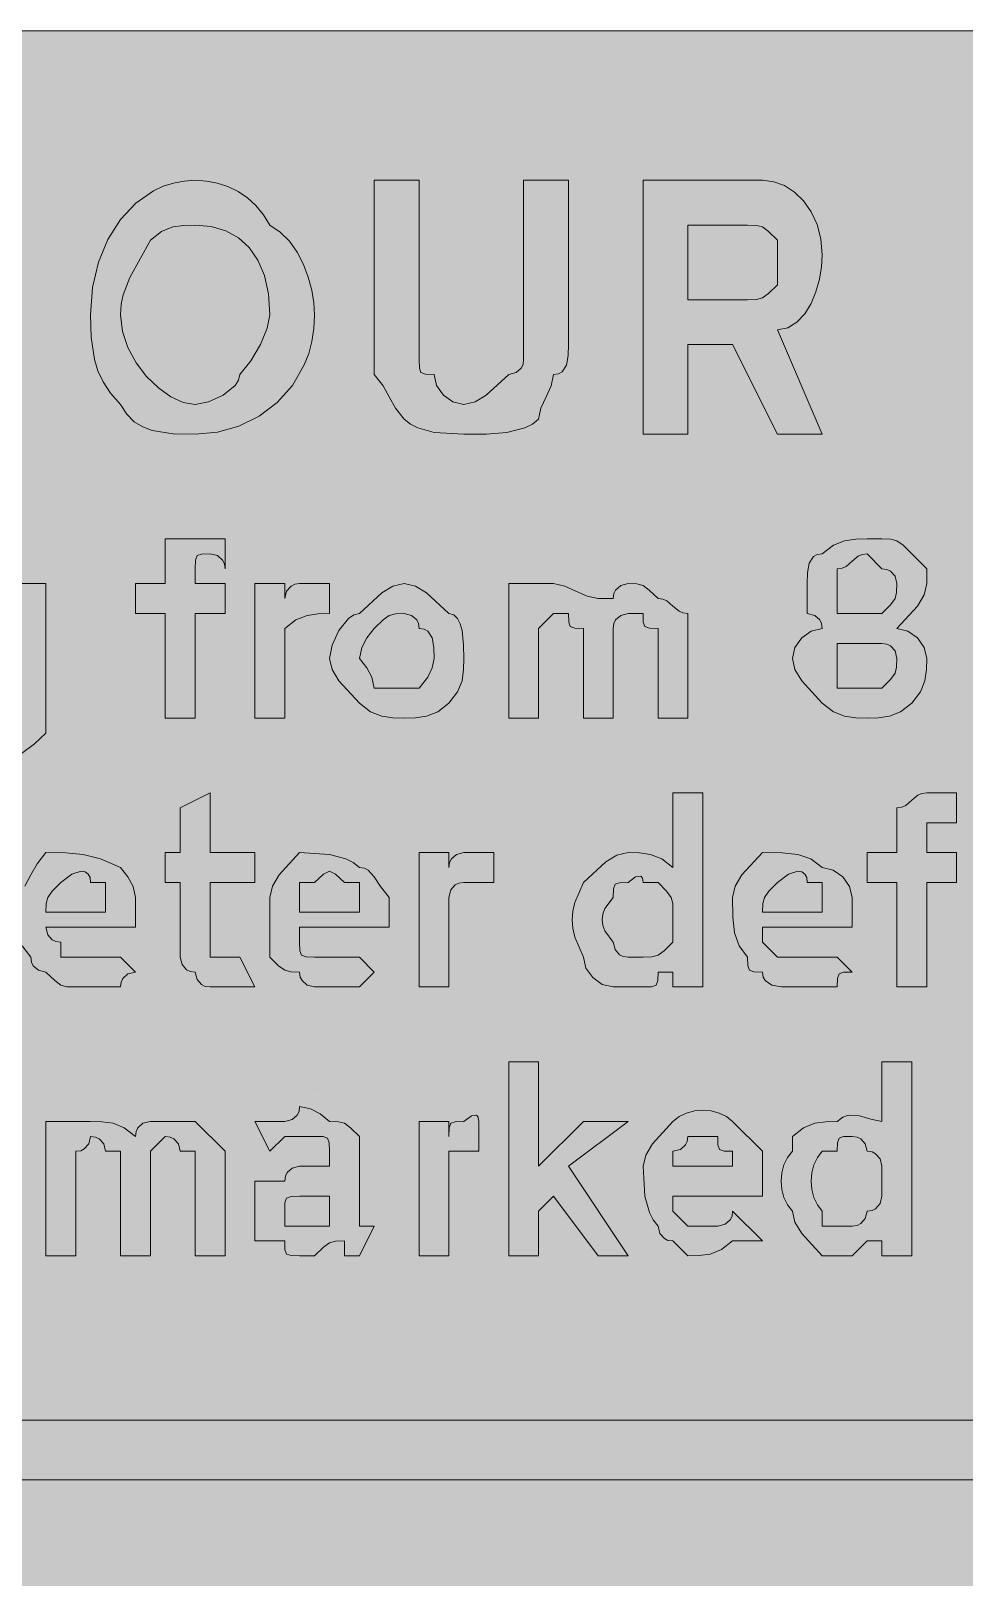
# Model space of a CAD drawing. Header units: metres. Extents: x 10 to 558, y 11 to 259.
# Drawn here: x 208.9 to 284, y 134.8 to 259 of the extents above; entities that cross this region are included whole.
import ezdxf

# ---------------------------------------------------------------- set-up
doc = ezdxf.new("R2010")
doc.units = ezdxf.units.M
for name, color, linetype, true_color in [('FILL_FIREBRICK_C36B00', 7, 'Continuous', 0xc36b00), ('FILL_WHITE_FFFFFF', 7, 'Continuous', 0xffffff), ('STROKE_WHITE_FFFFFF', 7, 'Continuous', 0xffffff)]:
    doc.layers.add(name, color=color, linetype=linetype, true_color=true_color)

msp = doc.modelspace()

# ---------------------------------------------------------------- hatches: boundary and pattern name
at = {"layer": 'FILL_FIREBRICK_C36B00', "true_color": 0xc36b00}
h = msp.add_hatch(color=7, dxfattribs=at)
h.dxf.hatch_style = 1
h.paths.add_polyline_path([(551.8, 258.91), (552.54, 258.75), (553.8, 258.21), (554.83, 257.44), (555.75, 256.56), (556.54, 256.06), (557.14, 255.47), (557.56, 254.83), (557.85, 254.16), (558.11, 252.85), (558.15, 251.76), (558.15, 17.76), (558.15, 15.36), (557.44, 14.48), (556.95, 13.71), (556.46, 13.17), (556.15, 13.01), (555.75, 12.96), (555.3, 12.17), (554.83, 11.57), (554.34, 11.15), (553.8, 10.86), (552.54, 10.6), (550.95, 10.56), (16.95, 10.56), (13.35, 10.56), (13.3, 10.96), (13.14, 11.27), (12.6, 11.76), (11.83, 12.25), (10.95, 12.96), (10.26, 13.88), (9.9, 14.91), (9.77, 16.17), (9.75, 17.76), (9.75, 251.76), (9.75, 254.16), (9.8, 254.56), (9.94, 254.87), (10.35, 255.36), (10.76, 255.85), (10.9, 256.16), (10.95, 256.56), (11.83, 256.75), (12.6, 257.16), (13.35, 257.76), (14.25, 257.95), (15.15, 258.36), (16.05, 258.77), (16.95, 258.96), (550.95, 258.96), (551.8, 258.91)])
at = {"layer": 'FILL_WHITE_FFFFFF', "true_color": 0xffffff}
h = msp.add_hatch(color=7, dxfattribs=at)
h.dxf.hatch_style = 1
h.paths.add_polyline_path([(223.93, 246.73), (224.79, 246.45), (225.6, 246.06), (226.36, 245.55), (227.04, 244.93), (227.65, 244.2), (228.15, 243.36), (228.99, 242.8), (229.72, 242.07), (230.34, 241.19), (230.85, 240.21), (231.24, 239.18), (231.52, 238.13), (231.69, 237.11), (231.75, 236.16), (231.69, 235.06), (231.53, 234.02), (231.28, 233.05), (230.92, 232.13), (229.98, 230.49), (228.75, 229.11), (227.3, 228.02), (225.67, 227.22), (223.94, 226.73), (222.15, 226.56), (220.37, 226.6), (218.7, 226.86), (217.94, 227.15), (217.26, 227.57), (216.65, 228.17), (216.15, 228.96), (215.36, 229.86), (214.76, 230.76), (214.34, 231.66), (214.05, 232.56), (213.79, 234.36), (213.75, 236.16), (213.91, 238.35), (214.39, 240.38), (215.14, 242.21), (216.15, 243.81), (217.38, 245.12), (218.81, 246.12), (219.59, 246.48), (220.41, 246.74), (221.26, 246.9), (222.15, 246.96), (223.05, 246.9), (223.93, 246.73)])
h.paths.add_polyline_path([(220.35, 243.21), (219.45, 242.85), (218.55, 242.16), (216.9, 239.16), (216.36, 237.77), (216.2, 237.01), (216.15, 236.16), (216.31, 234.82), (216.75, 233.52), (217.42, 232.3), (218.25, 231.21), (219.2, 230.29), (220.2, 229.58), (221.2, 229.12), (222.15, 228.96), (223.22, 229.17), (224.4, 229.71), (225.36, 230.48), (225.64, 230.91), (225.75, 231.36), (226.63, 232.45), (227.4, 233.76), (227.94, 235.07), (228.15, 236.16), (228.04, 237.85), (227.72, 239.31), (227.2, 240.55), (226.5, 241.56), (225.63, 242.35), (224.61, 242.91), (223.44, 243.25), (222.15, 243.36), (221.25, 243.34), (220.35, 243.21)], flags=16)
h = msp.add_hatch(color=7, dxfattribs=at)
h.dxf.hatch_style = 1
h.paths.add_polyline_path([(240.15, 233.76), (240.15, 232.56), (240.17, 231.87), (240.3, 231.51), (240.66, 231.38), (241.35, 231.36), (241.56, 230.48), (242.1, 229.71), (242.87, 229.17), (243.75, 228.96), (244.65, 229.17), (245.55, 229.71), (247.35, 231.36), (247.95, 231.51), (248.36, 231.87), (248.5, 232.16), (248.55, 232.56), (248.55, 233.76), (248.55, 246.96), (252.15, 246.96), (252.15, 233.76), (252.13, 232.88), (252, 232.11), (251.64, 231.57), (251.35, 231.41), (250.95, 231.36), (250.76, 230.46), (250.35, 229.56), (249.94, 228.66), (249.75, 227.76), (249.25, 227.36), (248.64, 227.07), (247.2, 226.71), (245.53, 226.58), (243.75, 226.56), (241.35, 226.71), (240.04, 227.07), (239.45, 227.36), (238.95, 227.76), (238.24, 228.66), (237.75, 229.56), (237.26, 230.46), (236.55, 231.36), (236.55, 233.76), (236.55, 246.96), (240.15, 246.96), (240.15, 233.76)])
h = msp.add_hatch(color=7, dxfattribs=at)
h.dxf.hatch_style = 1
h.paths.add_polyline_path([(267.75, 246.96), (268.65, 246.85), (269.51, 246.53), (270.32, 246.01), (271.05, 245.31), (271.66, 244.44), (272.14, 243.42), (272.44, 242.25), (272.55, 240.96), (272.49, 240.01), (272.32, 239.01), (272.04, 238.01), (271.65, 237.06), (271.14, 236.23), (270.52, 235.56), (269.79, 235.12), (268.95, 234.96), (272.55, 226.56), (268.95, 226.56), (265.35, 233.76), (261.75, 233.76), (261.75, 226.56), (258.15, 226.56), (258.15, 246.96), (267.75, 246.96)])
h.paths.add_polyline_path([(267.26, 237.38), (267.75, 237.51), (268.24, 237.87), (268.95, 238.56), (268.95, 239.76), (268.95, 242.16), (268.24, 242.85), (267.75, 243.21), (267.26, 243.34), (266.55, 243.36), (261.75, 243.36), (261.75, 237.36), (266.55, 237.36), (267.26, 237.38)], flags=16)
h = msp.add_hatch(color=7, dxfattribs=at)
h.dxf.hatch_style = 1
h.paths.add_polyline_path([(222.15, 203.76), (219.75, 203.76), (219.75, 212.16), (217.35, 212.16), (217.35, 214.56), (219.75, 214.56), (219.75, 215.76), (219.75, 218.16), (222.15, 218.16), (223.35, 218.16), (224.55, 218.16), (224.55, 215.76), (224.5, 216.16), (224.36, 216.45), (223.95, 216.81), (223.35, 216.96), (222.66, 216.94), (222.3, 216.81), (222.17, 216.45), (222.15, 215.76), (222.15, 214.56), (224.55, 214.56), (224.55, 212.16), (222.15, 212.16), (222.15, 203.76)])
h = msp.add_hatch(color=7, dxfattribs=at)
h.dxf.hatch_style = 1
h.paths.add_polyline_path([(280.74, 209.44), (280.95, 208.56), (280.93, 207.66), (280.8, 206.76), (280.44, 205.86), (279.75, 204.96), (278.85, 204.27), (277.95, 203.91), (277.05, 203.78), (276.15, 203.76), (275.25, 203.78), (274.35, 203.91), (273.45, 204.27), (272.55, 204.96), (270.9, 206.76), (270.36, 207.66), (270.15, 208.56), (270.36, 209.44), (270.9, 210.21), (271.67, 210.75), (272.55, 210.96), (272.5, 211.36), (272.36, 211.65), (271.95, 212.01), (271.35, 212.16), (271.35, 214.56), (271.37, 215.44), (271.5, 216.21), (271.86, 216.75), (272.15, 216.91), (272.55, 216.96), (273.45, 217.65), (274.35, 218.01), (275.25, 218.14), (276.15, 218.16), (277.35, 218.16), (278.06, 218.14), (278.55, 218.01), (279.04, 217.65), (279.75, 216.96), (280.95, 215.76), (280.95, 214.56), (280.74, 213.66), (280.2, 212.76), (278.55, 210.96), (279.43, 210.75), (280.2, 210.21), (280.74, 209.44)])
h.paths.add_polyline_path([(273.75, 206.16), (276.15, 206.16), (277.35, 206.16), (278.04, 206.87), (278.4, 207.36), (278.53, 207.85), (278.55, 208.56), (278.4, 209.16), (278.04, 209.57), (277.75, 209.71), (277.35, 209.76), (276.15, 209.76), (273.75, 209.76), (273.75, 208.56), (273.75, 206.16)], flags=16)
h.paths.add_polyline_path([(278.04, 212.87), (278.4, 213.36), (278.53, 213.85), (278.55, 214.56), (278.4, 215.16), (278.04, 215.57), (277.75, 215.71), (277.35, 215.76), (276.15, 216.96), (275.75, 216.91), (275.44, 216.77), (274.95, 216.36), (274.46, 215.95), (274.15, 215.81), (273.75, 215.76), (273.75, 214.56), (273.75, 212.16), (274.95, 212.16), (276.15, 212.16), (277.35, 212.16), (278.04, 212.87)], flags=16)
h = msp.add_hatch(color=7, dxfattribs=at)
h.dxf.hatch_style = 1
h.paths.add_polyline_path([(210.15, 214.56), (210.15, 202.56), (209.23, 201.68), (208.2, 200.91), (206.94, 200.37), (206.2, 200.21), (205.35, 200.16), (204.43, 200.18), (203.4, 200.31), (202.14, 200.67), (200.55, 201.36), (201.75, 202.56), (205.35, 202.56), (206.04, 202.58), (206.4, 202.71), (206.53, 203.07), (206.55, 203.76), (207.75, 203.76), (207.75, 204.96), (206.55, 204.96), (205.35, 204.96), (204.6, 205.03), (203.83, 205.21), (202.95, 205.56), (202.07, 206.13), (201.3, 206.98), (200.99, 207.53), (200.76, 208.18), (200.6, 208.92), (200.55, 209.76), (200.6, 210.6), (200.76, 211.33), (200.99, 211.95), (201.3, 212.46), (201.66, 212.85), (202.07, 213.13), (202.5, 213.3), (202.95, 213.36), (203, 213.76), (203.14, 214.05), (203.55, 214.41), (204.15, 214.56), (205.35, 214.56), (206.55, 214.56), (206.7, 213.96), (207.06, 213.55), (207.35, 213.41), (207.75, 213.36), (207.75, 214.56), (210.15, 214.56)])
h.paths.add_polyline_path([(203.46, 211.45), (203.1, 210.96), (202.97, 210.47), (202.95, 209.76), (202.97, 208.88), (203.1, 208.11), (203.46, 207.57), (203.75, 207.41), (204.15, 207.36), (204.3, 206.76), (204.66, 206.35), (204.95, 206.21), (205.35, 206.16), (205.72, 206.22), (206.55, 206.61), (206.99, 207.04), (207.38, 207.68), (207.65, 208.57), (207.75, 209.76), (207.7, 210.16), (207.56, 210.47), (207.15, 210.96), (206.74, 211.45), (206.6, 211.76), (206.55, 212.16), (205.35, 212.16), (204.15, 212.16), (203.46, 211.45)], flags=16)
h = msp.add_hatch(color=7, dxfattribs=at)
h.dxf.hatch_style = 1
h.paths.add_polyline_path([(229.5, 213.96), (229.86, 214.37), (230.15, 214.51), (230.55, 214.56), (232.95, 214.56), (232.95, 212.16), (232.05, 212.14), (231.15, 212.01), (230.25, 211.65), (229.35, 210.96), (229.35, 209.76), (229.35, 203.76), (226.95, 203.76), (226.95, 214.56), (229.35, 214.56), (229.35, 213.36), (229.5, 213.96)])
h = msp.add_hatch(color=7, dxfattribs=at)
h.dxf.hatch_style = 1
h.paths.add_polyline_path([(233.7, 210.81), (234.47, 211.77), (234.9, 212.05), (235.35, 212.16), (237.15, 213.81), (238.05, 214.35), (238.95, 214.56), (239.85, 214.35), (240.75, 213.81), (242.55, 212.16), (242.95, 212.05), (243.24, 211.77), (243.46, 211.34), (243.6, 210.81), (243.73, 209.63), (243.75, 208.56), (243.73, 207.66), (243.6, 206.76), (243.24, 205.86), (242.55, 204.96), (241.65, 204.27), (240.75, 203.91), (239.85, 203.78), (238.95, 203.76), (238.05, 203.78), (237.15, 203.91), (236.25, 204.27), (235.35, 204.96), (233.7, 206.76), (233.16, 207.66), (232.95, 208.56), (233.16, 209.63), (233.7, 210.81)])
h.paths.add_polyline_path([(237.75, 212.01), (237.26, 211.65), (236.55, 210.96), (235.95, 210.21), (235.54, 209.44), (235.35, 208.56), (235.95, 207.81), (236.36, 207.04), (236.55, 206.16), (238.95, 206.16), (240.15, 206.16), (240.84, 207.04), (241.2, 207.81), (241.35, 208.56), (241.33, 209.44), (241.2, 210.21), (240.84, 210.75), (240.55, 210.91), (240.15, 210.96), (240.1, 211.36), (239.96, 211.65), (239.55, 212.01), (238.95, 212.16), (238.24, 212.14), (237.75, 212.01)], flags=16)
h = msp.add_hatch(color=7, dxfattribs=at)
h.dxf.hatch_style = 1
h.paths.add_polyline_path([(251.85, 214.37), (252.75, 213.96), (253.65, 213.55), (254.55, 213.36), (255.75, 213.36), (255.8, 213.76), (255.94, 214.05), (256.35, 214.41), (256.95, 214.56), (257.66, 214.54), (258.15, 214.41), (258.64, 214.05), (259.35, 213.36), (259.75, 213.31), (260.06, 213.17), (260.55, 212.76), (261.04, 212.35), (261.35, 212.21), (261.75, 212.16), (261.75, 210.96), (261.75, 203.76), (259.35, 203.76), (259.35, 210.96), (258.66, 210.98), (258.3, 211.11), (258.17, 211.47), (258.15, 212.16), (256.95, 212.16), (256.35, 212.01), (255.94, 211.65), (255.8, 211.36), (255.75, 210.96), (255.75, 209.76), (255.75, 203.76), (253.35, 203.76), (253.35, 210.96), (252.66, 210.98), (252.3, 211.11), (252.17, 211.47), (252.15, 212.16), (250.95, 212.16), (249.75, 210.96), (249.75, 209.76), (249.75, 203.76), (247.35, 203.76), (247.35, 214.56), (249.75, 214.56), (250.95, 214.56), (251.85, 214.37)])
h = msp.add_hatch(color=7, dxfattribs=at)
h.dxf.hatch_style = 1
h.paths.add_polyline_path([(224.55, 184.56), (225.75, 184.56), (226.95, 182.16), (223.35, 182.16), (222.95, 182.21), (222.66, 182.35), (222.3, 182.76), (222.15, 183.36), (221.75, 183.41), (221.46, 183.55), (221.1, 183.96), (220.95, 184.56), (220.95, 190.56), (219.75, 190.56), (219.75, 192.96), (220.95, 192.96), (220.95, 196.56), (223.35, 197.76), (223.35, 192.96), (226.95, 192.96), (226.95, 190.56), (223.35, 190.56), (223.35, 184.56), (224.55, 184.56)])
h = msp.add_hatch(color=7, dxfattribs=at)
h.dxf.hatch_style = 1
h.paths.add_polyline_path([(259.2, 182.31), (258.84, 182.18), (258.15, 182.16), (255.75, 182.16), (254.87, 182.37), (254.1, 182.91), (253.56, 183.68), (253.35, 184.56), (252.67, 186.17), (252.51, 186.88), (252.45, 187.56), (252.51, 188.24), (252.67, 188.95), (253.35, 190.56), (255.15, 192.21), (256.05, 192.75), (256.95, 192.96), (257.85, 192.94), (258.75, 192.81), (259.65, 192.45), (260.55, 191.76), (260.55, 197.76), (262.95, 197.76), (262.95, 182.16), (260.55, 182.16), (260.55, 183.36), (259.35, 183.36), (259.33, 182.67), (259.2, 182.31)])
h.paths.add_polyline_path([(259.35, 184.71), (259.84, 185.07), (260.55, 185.76), (260.55, 186.96), (260.55, 188.16), (260.53, 188.87), (260.4, 189.36), (260.04, 189.85), (259.35, 190.56), (258.15, 190.56), (258.1, 190.9), (257.96, 191.07), (257.55, 191.01), (256.95, 190.56), (256.26, 190.54), (255.9, 190.41), (255.77, 190.05), (255.75, 189.36), (255.07, 188.46), (254.91, 188.01), (254.85, 187.56), (254.91, 187.11), (255.07, 186.66), (255.75, 185.76), (255.9, 185.16), (256.26, 184.75), (256.55, 184.61), (256.95, 184.56), (258.15, 184.56), (258.86, 184.58), (259.35, 184.71)], flags=16)
h = msp.add_hatch(color=7, dxfattribs=at)
h.dxf.hatch_style = 1
h.paths.add_polyline_path([(280.95, 182.16), (278.55, 182.16), (278.55, 190.56), (276.15, 190.56), (276.15, 192.96), (278.55, 192.96), (278.55, 195.36), (278.55, 196.56), (278.95, 196.61), (279.26, 196.75), (279.75, 197.16), (280.24, 197.57), (280.55, 197.71), (280.95, 197.76), (282.15, 197.76), (283.35, 197.76), (283.35, 195.36), (282.15, 195.36), (280.95, 195.36), (280.95, 194.16), (280.95, 192.96), (283.35, 192.96), (283.35, 190.56), (280.95, 190.56), (280.95, 182.16)])
h = msp.add_hatch(color=7, dxfattribs=at)
h.dxf.hatch_style = 1
h.paths.add_polyline_path([(211.35, 182.31), (210.86, 182.67), (210.15, 183.36), (209.55, 183.51), (209.14, 183.87), (209, 184.16), (208.95, 184.56), (208.26, 185.48), (207.9, 186.51), (207.77, 187.77), (207.75, 189.36), (208.46, 190.26), (208.95, 191.16), (209.44, 192.06), (210.15, 192.96), (211.76, 192.94), (213.15, 192.81), (214.54, 192.45), (216.15, 191.76), (216.75, 191.01), (217.16, 190.24), (217.35, 189.36), (217.35, 186.96), (210.15, 186.96), (210.3, 186.36), (210.66, 185.95), (210.95, 185.81), (211.35, 185.76), (211.35, 184.56), (213.75, 184.56), (214.95, 184.56), (216.15, 184.56), (217.35, 183.36), (216.75, 183.21), (216.34, 182.85), (216.2, 182.56), (216.15, 182.16), (212.55, 182.16), (211.84, 182.18), (211.35, 182.31)])
h.paths.add_polyline_path([(214.95, 190.56), (213.75, 190.56), (213.7, 190.95), (213.54, 191.23), (213.31, 191.4), (213, 191.46), (212.23, 191.23), (211.35, 190.56), (210.66, 189.85), (210.3, 189.36), (210.17, 188.87), (210.15, 188.16), (214.95, 188.16), (214.95, 190.56)], flags=16)
h = msp.add_hatch(color=7, dxfattribs=at)
h.dxf.hatch_style = 1
h.paths.add_polyline_path([(230.74, 182.67), (230.6, 182.96), (230.55, 183.36), (229.84, 183.38), (229.35, 183.51), (228.86, 183.87), (228.15, 184.56), (228.15, 189.36), (228.36, 190.26), (228.9, 191.16), (230.55, 192.96), (232.95, 192.81), (234.26, 192.45), (234.85, 192.16), (235.35, 191.76), (235.75, 191.71), (236.06, 191.55), (236.55, 191.01), (237.04, 190.24), (237.75, 189.36), (237.75, 186.96), (230.55, 186.96), (230.55, 185.76), (230.57, 185.07), (230.7, 184.71), (231.06, 184.58), (231.75, 184.56), (234.15, 184.56), (235.35, 184.56), (236.55, 183.36), (235.35, 182.16), (231.75, 182.16), (231.15, 182.31), (230.74, 182.67)])
h.paths.add_polyline_path([(235.35, 190.56), (234.15, 190.56), (233.44, 191.23), (232.95, 191.46), (232.46, 191.23), (231.75, 190.56), (230.55, 190.56), (230.55, 188.16), (235.35, 188.16), (235.35, 190.56)], flags=16)
h = msp.add_hatch(color=7, dxfattribs=at)
h.dxf.hatch_style = 1
h.paths.add_polyline_path([(242.6, 192.16), (242.74, 192.45), (243.15, 192.81), (243.75, 192.96), (244.95, 192.96), (246.15, 192.96), (246.15, 190.56), (244.95, 190.56), (243.75, 190.56), (243.35, 190.51), (243.06, 190.37), (242.7, 189.96), (242.55, 189.36), (242.55, 188.16), (242.55, 182.16), (240.15, 182.16), (240.15, 192.96), (242.55, 192.96), (242.55, 191.76), (242.6, 192.16)])
h = msp.add_hatch(color=7, dxfattribs=at)
h.dxf.hatch_style = 1
h.paths.add_polyline_path([(268.5, 182.31), (267.96, 182.67), (267.8, 182.96), (267.75, 183.36), (267.06, 183.38), (266.7, 183.51), (266.57, 183.87), (266.55, 184.56), (265.86, 185.48), (265.5, 186.51), (265.37, 187.77), (265.35, 189.36), (265.56, 190.26), (266.1, 191.16), (267.75, 192.96), (269.34, 192.94), (270.6, 192.81), (271.63, 192.45), (272.55, 191.76), (273.43, 191.55), (274.2, 191.01), (274.74, 190.24), (274.95, 189.36), (274.95, 186.96), (267.75, 186.96), (267.75, 185.76), (268.95, 184.56), (271.35, 184.56), (272.55, 184.56), (273.75, 184.56), (274.95, 183.36), (274.26, 183.34), (273.9, 183.21), (273.77, 182.85), (273.75, 182.16), (270.15, 182.16), (269.27, 182.18), (268.5, 182.31)])
h.paths.add_polyline_path([(272.55, 190.56), (271.35, 190.56), (271.3, 190.95), (271.14, 191.23), (270.91, 191.4), (270.6, 191.46), (269.83, 191.23), (268.95, 190.56), (268.26, 189.85), (267.9, 189.36), (267.77, 188.87), (267.75, 188.16), (272.55, 188.16), (272.55, 190.56)], flags=16)
h = msp.add_hatch(color=7, dxfattribs=at)
h.dxf.hatch_style = 1
h.paths.add_polyline_path([(253.35, 171.36), (256.95, 171.36), (252.15, 167.76), (256.95, 160.56), (254.55, 160.56), (250.95, 165.36), (249.75, 164.16), (249.75, 160.56), (247.35, 160.56), (247.35, 176.16), (249.75, 176.16), (249.75, 167.76), (253.35, 171.36)])
h = msp.add_hatch(color=7, dxfattribs=at)
h.dxf.hatch_style = 1
h.paths.add_polyline_path([(273.75, 160.56), (272.55, 160.56), (270.9, 162.36), (270.36, 163.26), (270.15, 164.16), (269.76, 164.66), (269.47, 165.25), (269.31, 165.89), (269.25, 166.56), (269.31, 167.23), (269.47, 167.87), (269.76, 168.46), (270.15, 168.96), (270.15, 170.16), (271.05, 170.85), (271.95, 171.21), (272.85, 171.34), (273.75, 171.36), (274.2, 171.7), (274.65, 171.87), (275.55, 171.81), (276.45, 171.53), (277.35, 171.36), (277.35, 176.16), (279.75, 176.16), (279.75, 160.56), (277.35, 160.56), (277.35, 161.76), (276.15, 161.76), (274.95, 160.56), (273.75, 160.56)])
h.paths.add_polyline_path([(275.64, 163.15), (276, 163.56), (276.15, 164.16), (276.55, 164.21), (276.84, 164.35), (277.2, 164.76), (277.35, 165.36), (277.35, 167.76), (277.2, 168.36), (276.84, 168.77), (276.55, 168.91), (276.15, 168.96), (276, 169.56), (275.64, 169.97), (275.35, 170.11), (274.95, 170.16), (274.26, 170.14), (273.9, 170.01), (273.77, 169.65), (273.75, 168.96), (272.55, 168.96), (272.16, 168.46), (271.87, 167.87), (271.71, 167.23), (271.65, 166.56), (271.71, 165.89), (271.87, 165.25), (272.16, 164.66), (272.55, 164.16), (272.55, 162.96), (273.75, 162.96), (274.95, 162.96), (275.35, 163.01), (275.64, 163.15)], flags=16)
h = msp.add_hatch(color=7, dxfattribs=at)
h.dxf.hatch_style = 1
h.paths.add_polyline_path([(229.35, 171.36), (229.95, 171.51), (230.36, 171.87), (230.5, 172.16), (230.55, 172.56), (231.43, 172.37), (232.2, 171.96), (232.95, 171.36), (233.66, 171.34), (234.15, 171.21), (234.64, 170.85), (235.35, 170.16), (235.35, 168.96), (235.35, 166.56), (235.35, 162.96), (236.55, 162.96), (235.35, 160.56), (234.15, 160.56), (234.15, 161.76), (233.44, 161.74), (232.95, 161.61), (232.46, 161.25), (231.75, 160.56), (230.55, 160.56), (229.86, 160.58), (229.5, 160.71), (229.37, 161.07), (229.35, 161.76), (226.95, 161.76), (226.95, 164.16), (226.95, 166.56), (229.35, 166.56), (229.4, 166.96), (229.54, 167.25), (229.95, 167.61), (230.55, 167.76), (231.75, 167.76), (232.95, 167.76), (232.95, 168.96), (232.93, 169.65), (232.8, 170.01), (232.44, 170.14), (231.75, 170.16), (230.55, 170.16), (229.35, 170.16), (228.15, 168.96), (226.95, 171.36), (228.15, 171.36), (229.35, 171.36)])
h.paths.add_polyline_path([(232.95, 162.96), (232.95, 164.16), (232.95, 165.36), (231.75, 165.36), (230.55, 165.36), (229.86, 165.34), (229.5, 165.21), (229.37, 164.85), (229.35, 164.16), (229.35, 162.96), (230.55, 162.96), (231.75, 162.96), (232.95, 162.96)], flags=16)
h = msp.add_hatch(color=7, dxfattribs=at)
h.dxf.hatch_style = 1
h.paths.add_polyline_path([(242.57, 170.85), (242.7, 171.21), (243.06, 171.34), (243.75, 171.36), (244.35, 171.81), (244.76, 171.87), (244.9, 171.7), (244.95, 171.36), (244.95, 168.96), (242.55, 168.96), (242.55, 167.76), (242.55, 160.56), (240.15, 160.56), (240.15, 171.36), (242.55, 171.36), (242.55, 170.16), (242.57, 170.85)])
h = msp.add_hatch(color=7, dxfattribs=at)
h.dxf.hatch_style = 1
h.paths.add_polyline_path([(260.15, 161.81), (259.86, 161.95), (259.5, 162.36), (259.35, 162.96), (258.95, 163.46), (258.66, 164.05), (258.3, 165.36), (258.15, 167.76), (258.36, 168.66), (258.9, 169.56), (260.55, 171.36), (261.05, 171.75), (261.64, 172.03), (262.28, 172.2), (262.95, 172.26), (263.62, 172.2), (264.26, 172.03), (264.85, 171.75), (265.35, 171.36), (267.75, 168.96), (267.75, 165.36), (260.55, 165.36), (260.55, 164.16), (261.75, 162.96), (264.15, 162.96), (264.75, 163.11), (265.16, 163.47), (265.3, 163.76), (265.35, 164.16), (267.75, 161.76), (265.35, 161.76), (264.45, 161.07), (263.55, 160.71), (262.65, 160.58), (261.75, 160.56), (260.55, 161.76), (260.15, 161.81)])
h.paths.add_polyline_path([(265.35, 168.96), (264.66, 168.98), (264.3, 169.11), (264.17, 169.47), (264.15, 170.16), (261.75, 170.16), (261.7, 169.76), (261.56, 169.47), (261.15, 169.11), (260.55, 168.96), (260.55, 167.76), (265.35, 167.76), (265.35, 168.96)], flags=16)
h = msp.add_hatch(color=7, dxfattribs=at)
h.dxf.hatch_style = 1
h.paths.add_polyline_path([(213.75, 171.36), (214.65, 171.34), (215.55, 171.21), (216.45, 170.85), (217.35, 170.16), (217.4, 170.56), (217.54, 170.85), (217.95, 171.21), (218.55, 171.36), (219.75, 171.36), (222.15, 171.36), (224.55, 168.96), (224.55, 160.56), (222.15, 160.56), (222.15, 167.76), (222.15, 168.96), (220.95, 168.96), (220.8, 169.56), (220.44, 169.97), (220.15, 170.11), (219.75, 170.16), (218.55, 168.96), (218.55, 167.76), (218.55, 160.56), (216.15, 160.56), (216.15, 167.76), (216.15, 168.96), (214.95, 168.96), (214.8, 169.56), (214.44, 169.97), (214.15, 170.11), (213.75, 170.16), (213.6, 169.56), (213.24, 169.15), (212.95, 169.01), (212.55, 168.96), (212.55, 167.76), (212.55, 160.56), (210.15, 160.56), (210.15, 171.36), (212.55, 171.36), (213.75, 171.36)])
h = msp.add_hatch(color=7, dxfattribs=at)
h.dxf.hatch_style = 1
h.paths.add_polyline_path([(505.35, 147.36), (505.35, 142.56), (72.15, 142.56), (76.95, 137.76), (69.75, 137.76), (62.55, 144.96), (69.75, 152.16), (76.95, 152.16), (72.15, 147.36), (505.35, 147.36)])

# ---------------------------------------------------------------- linework, layer by layer
at = {"layer": 'FILL_FIREBRICK_C36B00', "lineweight": 0, "true_color": 0xc36b00}
msp.add_lwpolyline([(16.95, 258.96), (550.95, 258.96)], dxfattribs=at)
at = {"layer": 'FILL_WHITE_FFFFFF', "lineweight": 0, "true_color": 0xffffff}
for points in [[(223.93, 246.73), (224.79, 246.45), (225.6, 246.06), (226.36, 245.55), (227.04, 244.93), (227.65, 244.2), (228.15, 243.36), (228.99, 242.8), (229.72, 242.07), (230.34, 241.19), (230.85, 240.21), (231.24, 239.18), (231.52, 238.13), (231.69, 237.11), (231.75, 236.16), (231.69, 235.06), (231.53, 234.02), (231.28, 233.05), (230.92, 232.13), (229.98, 230.49), (228.75, 229.11), (227.3, 228.02), (225.67, 227.22), (223.94, 226.73), (222.15, 226.56), (220.37, 226.6), (218.7, 226.86), (217.94, 227.15), (217.26, 227.57), (216.65, 228.17), (216.15, 228.96), (215.36, 229.86), (214.76, 230.76), (214.34, 231.66), (214.05, 232.56), (213.79, 234.36), (213.75, 236.16), (213.91, 238.35), (214.39, 240.38), (215.14, 242.21), (216.15, 243.81), (217.38, 245.12), (218.81, 246.12), (219.59, 246.48), (220.41, 246.74), (221.26, 246.9), (222.15, 246.96), (223.05, 246.9)], [(240.15, 233.76), (240.15, 232.56), (240.17, 231.87), (240.3, 231.51), (240.66, 231.38), (241.35, 231.36), (241.56, 230.48), (242.1, 229.71), (242.87, 229.17), (243.75, 228.96), (244.65, 229.17), (245.55, 229.71), (247.35, 231.36), (247.95, 231.51), (248.36, 231.87), (248.5, 232.16), (248.55, 232.56), (248.55, 233.76), (248.55, 246.96), (252.15, 246.96), (252.15, 233.76), (252.13, 232.88), (252, 232.11), (251.64, 231.57), (251.35, 231.41), (250.95, 231.36), (250.76, 230.46), (250.35, 229.56), (249.94, 228.66), (249.75, 227.76), (249.25, 227.36), (248.64, 227.07), (247.2, 226.71), (245.53, 226.58), (243.75, 226.56), (241.35, 226.71), (240.04, 227.07), (239.45, 227.36), (238.95, 227.76), (238.24, 228.66), (237.75, 229.56), (237.26, 230.46), (236.55, 231.36), (236.55, 233.76), (236.55, 246.96), (240.15, 246.96)], [(267.75, 246.96), (268.65, 246.85), (269.51, 246.53), (270.32, 246.01), (271.05, 245.31), (271.66, 244.44), (272.14, 243.42), (272.44, 242.25), (272.55, 240.96), (272.49, 240.01), (272.32, 239.01), (272.04, 238.01), (271.65, 237.06), (271.14, 236.23), (270.52, 235.56), (269.79, 235.12), (268.95, 234.96), (272.55, 226.56), (268.95, 226.56), (265.35, 233.76), (261.75, 233.76), (261.75, 226.56), (258.15, 226.56), (258.15, 246.96)], [(220.35, 243.21), (219.45, 242.85), (218.55, 242.16), (216.9, 239.16), (216.36, 237.77), (216.2, 237.01), (216.15, 236.16), (216.31, 234.82), (216.75, 233.52), (217.42, 232.3), (218.25, 231.21), (219.2, 230.29), (220.2, 229.58), (221.2, 229.12), (222.15, 228.96), (223.22, 229.17), (224.4, 229.71), (225.36, 230.48), (225.64, 230.91), (225.75, 231.36), (226.63, 232.45), (227.4, 233.76), (227.94, 235.07), (228.15, 236.16), (228.04, 237.85), (227.72, 239.31), (227.2, 240.55), (226.5, 241.56), (225.63, 242.35), (224.61, 242.91), (223.44, 243.25), (222.15, 243.36), (221.25, 243.34)], [(267.26, 237.38), (267.75, 237.51), (268.24, 237.87), (268.95, 238.56), (268.95, 239.76), (268.95, 242.16), (268.24, 242.85), (267.75, 243.21), (267.26, 243.34), (266.55, 243.36), (261.75, 243.36), (261.75, 237.36), (266.55, 237.36)], [(222.15, 203.76), (219.75, 203.76), (219.75, 212.16), (217.35, 212.16), (217.35, 214.56), (219.75, 214.56), (219.75, 215.76), (219.75, 218.16), (222.15, 218.16), (223.35, 218.16), (224.55, 218.16), (224.55, 215.76), (224.5, 216.16), (224.36, 216.45), (223.95, 216.81), (223.35, 216.96), (222.66, 216.94), (222.3, 216.81), (222.17, 216.45), (222.15, 215.76), (222.15, 214.56), (224.55, 214.56), (224.55, 212.16), (222.15, 212.16)], [(280.74, 209.44), (280.95, 208.56), (280.93, 207.66), (280.8, 206.76), (280.44, 205.86), (279.75, 204.96), (278.85, 204.27), (277.95, 203.91), (277.05, 203.78), (276.15, 203.76), (275.25, 203.78), (274.35, 203.91), (273.45, 204.27), (272.55, 204.96), (270.9, 206.76), (270.36, 207.66), (270.15, 208.56), (270.36, 209.44), (270.9, 210.21), (271.67, 210.75), (272.55, 210.96), (272.5, 211.36), (272.36, 211.65), (271.95, 212.01), (271.35, 212.16), (271.35, 214.56), (271.37, 215.44), (271.5, 216.21), (271.86, 216.75), (272.15, 216.91), (272.55, 216.96), (273.45, 217.65), (274.35, 218.01), (275.25, 218.14), (276.15, 218.16), (277.35, 218.16), (278.06, 218.14), (278.55, 218.01), (279.04, 217.65), (279.75, 216.96), (280.95, 215.76), (280.95, 214.56), (280.74, 213.66), (280.2, 212.76), (278.55, 210.96), (279.43, 210.75), (280.2, 210.21)], [(278.04, 212.87), (278.4, 213.36), (278.53, 213.85), (278.55, 214.56), (278.4, 215.16), (278.04, 215.57), (277.75, 215.71), (277.35, 215.76), (276.15, 216.96), (275.75, 216.91), (275.44, 216.77), (274.95, 216.36), (274.46, 215.95), (274.15, 215.81), (273.75, 215.76), (273.75, 214.56), (273.75, 212.16), (274.95, 212.16), (276.15, 212.16), (277.35, 212.16)], [(229.5, 213.96), (229.86, 214.37), (230.15, 214.51), (230.55, 214.56), (232.95, 214.56), (232.95, 212.16), (232.05, 212.14), (231.15, 212.01), (230.25, 211.65), (229.35, 210.96), (229.35, 209.76), (229.35, 203.76), (226.95, 203.76), (226.95, 214.56), (229.35, 214.56), (229.35, 213.36)], [(233.7, 210.81), (234.47, 211.77), (234.9, 212.05), (235.35, 212.16), (237.15, 213.81), (238.05, 214.35), (238.95, 214.56), (239.85, 214.35), (240.75, 213.81), (242.55, 212.16), (242.95, 212.05), (243.24, 211.77), (243.46, 211.34), (243.6, 210.81), (243.73, 209.63), (243.75, 208.56), (243.73, 207.66), (243.6, 206.76), (243.24, 205.86), (242.55, 204.96), (241.65, 204.27), (240.75, 203.91), (239.85, 203.78), (238.95, 203.76), (238.05, 203.78), (237.15, 203.91), (236.25, 204.27), (235.35, 204.96), (233.7, 206.76), (233.16, 207.66), (232.95, 208.56), (233.16, 209.63)], [(251.85, 214.37), (252.75, 213.96), (253.65, 213.55), (254.55, 213.36), (255.75, 213.36), (255.8, 213.76), (255.94, 214.05), (256.35, 214.41), (256.95, 214.56), (257.66, 214.54), (258.15, 214.41), (258.64, 214.05), (259.35, 213.36), (259.75, 213.31), (260.06, 213.17), (260.55, 212.76), (261.04, 212.35), (261.35, 212.21), (261.75, 212.16), (261.75, 210.96), (261.75, 203.76), (259.35, 203.76), (259.35, 210.96), (258.66, 210.98), (258.3, 211.11), (258.17, 211.47), (258.15, 212.16), (256.95, 212.16), (256.35, 212.01), (255.94, 211.65), (255.8, 211.36), (255.75, 210.96), (255.75, 209.76), (255.75, 203.76), (253.35, 203.76), (253.35, 210.96), (252.66, 210.98), (252.3, 211.11), (252.17, 211.47), (252.15, 212.16), (250.95, 212.16), (249.75, 210.96), (249.75, 209.76), (249.75, 203.76), (247.35, 203.76), (247.35, 214.56), (249.75, 214.56), (250.95, 214.56)], [(237.75, 212.01), (237.26, 211.65), (236.55, 210.96), (235.95, 210.21), (235.54, 209.44), (235.35, 208.56), (235.95, 207.81), (236.36, 207.04), (236.55, 206.16), (238.95, 206.16), (240.15, 206.16), (240.84, 207.04), (241.2, 207.81), (241.35, 208.56), (241.33, 209.44), (241.2, 210.21), (240.84, 210.75), (240.55, 210.91), (240.15, 210.96), (240.1, 211.36), (239.96, 211.65), (239.55, 212.01), (238.95, 212.16), (238.24, 212.14)], [(273.75, 206.16), (276.15, 206.16), (277.35, 206.16), (278.04, 206.87), (278.4, 207.36), (278.53, 207.85), (278.55, 208.56), (278.4, 209.16), (278.04, 209.57), (277.75, 209.71), (277.35, 209.76), (276.15, 209.76), (273.75, 209.76), (273.75, 208.56)], [(224.55, 184.56), (225.75, 184.56), (226.95, 182.16), (223.35, 182.16), (222.95, 182.21), (222.66, 182.35), (222.3, 182.76), (222.15, 183.36), (221.75, 183.41), (221.46, 183.55), (221.1, 183.96), (220.95, 184.56), (220.95, 190.56), (219.75, 190.56), (219.75, 192.96), (220.95, 192.96), (220.95, 196.56), (223.35, 197.76), (223.35, 192.96), (226.95, 192.96), (226.95, 190.56), (223.35, 190.56), (223.35, 184.56)], [(259.2, 182.31), (258.84, 182.18), (258.15, 182.16), (255.75, 182.16), (254.87, 182.37), (254.1, 182.91), (253.56, 183.68), (253.35, 184.56), (252.67, 186.17), (252.51, 186.88), (252.45, 187.56), (252.51, 188.24), (252.67, 188.95), (253.35, 190.56), (255.15, 192.21), (256.05, 192.75), (256.95, 192.96), (257.85, 192.94), (258.75, 192.81), (259.65, 192.45), (260.55, 191.76), (260.55, 197.76), (262.95, 197.76), (262.95, 182.16), (260.55, 182.16), (260.55, 183.36), (259.35, 183.36), (259.33, 182.67)], [(280.95, 182.16), (278.55, 182.16), (278.55, 190.56), (276.15, 190.56), (276.15, 192.96), (278.55, 192.96), (278.55, 195.36), (278.55, 196.56), (278.95, 196.61), (279.26, 196.75), (279.75, 197.16), (280.24, 197.57), (280.55, 197.71), (280.95, 197.76), (282.15, 197.76), (283.35, 197.76), (283.35, 195.36), (282.15, 195.36), (280.95, 195.36), (280.95, 194.16), (280.95, 192.96), (283.35, 192.96), (283.35, 190.56), (280.95, 190.56)], [(230.74, 182.67), (230.6, 182.96), (230.55, 183.36), (229.84, 183.38), (229.35, 183.51), (228.86, 183.87), (228.15, 184.56), (228.15, 189.36), (228.36, 190.26), (228.9, 191.16), (230.55, 192.96), (232.95, 192.81), (234.26, 192.45), (234.85, 192.16), (235.35, 191.76), (235.75, 191.71), (236.06, 191.55), (236.55, 191.01), (237.04, 190.24), (237.75, 189.36), (237.75, 186.96), (230.55, 186.96), (230.55, 185.76), (230.57, 185.07), (230.7, 184.71), (231.06, 184.58), (231.75, 184.56), (234.15, 184.56), (235.35, 184.56), (236.55, 183.36), (235.35, 182.16), (231.75, 182.16), (231.15, 182.31)], [(242.6, 192.16), (242.74, 192.45), (243.15, 192.81), (243.75, 192.96), (244.95, 192.96), (246.15, 192.96), (246.15, 190.56), (244.95, 190.56), (243.75, 190.56), (243.35, 190.51), (243.06, 190.37), (242.7, 189.96), (242.55, 189.36), (242.55, 188.16), (242.55, 182.16), (240.15, 182.16), (240.15, 192.96), (242.55, 192.96), (242.55, 191.76)], [(268.5, 182.31), (267.96, 182.67), (267.8, 182.96), (267.75, 183.36), (267.06, 183.38), (266.7, 183.51), (266.57, 183.87), (266.55, 184.56), (265.86, 185.48), (265.5, 186.51), (265.37, 187.77), (265.35, 189.36), (265.56, 190.26), (266.1, 191.16), (267.75, 192.96), (269.34, 192.94), (270.6, 192.81), (271.63, 192.45), (272.55, 191.76), (273.43, 191.55), (274.2, 191.01), (274.74, 190.24), (274.95, 189.36), (274.95, 186.96), (267.75, 186.96), (267.75, 185.76), (268.95, 184.56), (271.35, 184.56), (272.55, 184.56), (273.75, 184.56), (274.95, 183.36), (274.26, 183.34), (273.9, 183.21), (273.77, 182.85), (273.75, 182.16), (270.15, 182.16), (269.27, 182.18)], [(214.95, 190.56), (213.75, 190.56), (213.7, 190.95), (213.54, 191.23), (213.31, 191.4), (213, 191.46), (212.23, 191.23), (211.35, 190.56), (210.66, 189.85), (210.3, 189.36), (210.17, 188.87), (210.15, 188.16), (214.95, 188.16)], [(235.35, 190.56), (234.15, 190.56), (233.44, 191.23), (232.95, 191.46), (232.46, 191.23), (231.75, 190.56), (230.55, 190.56), (230.55, 188.16), (235.35, 188.16)], [(272.55, 190.56), (271.35, 190.56), (271.3, 190.95), (271.14, 191.23), (270.91, 191.4), (270.6, 191.46), (269.83, 191.23), (268.95, 190.56), (268.26, 189.85), (267.9, 189.36), (267.77, 188.87), (267.75, 188.16), (272.55, 188.16)], [(259.35, 184.71), (259.84, 185.07), (260.55, 185.76), (260.55, 186.96), (260.55, 188.16), (260.53, 188.87), (260.4, 189.36), (260.04, 189.85), (259.35, 190.56), (258.15, 190.56), (258.1, 190.9), (257.96, 191.07), (257.55, 191.01), (256.95, 190.56), (256.26, 190.54), (255.9, 190.41), (255.77, 190.05), (255.75, 189.36), (255.07, 188.46), (254.91, 188.01), (254.85, 187.56), (254.91, 187.11), (255.07, 186.66), (255.75, 185.76), (255.9, 185.16), (256.26, 184.75), (256.55, 184.61), (256.95, 184.56), (258.15, 184.56), (258.86, 184.58)], [(253.35, 171.36), (256.95, 171.36), (252.15, 167.76), (256.95, 160.56), (254.55, 160.56), (250.95, 165.36), (249.75, 164.16), (249.75, 160.56), (247.35, 160.56), (247.35, 176.16), (249.75, 176.16), (249.75, 167.76)], [(273.75, 160.56), (272.55, 160.56), (270.9, 162.36), (270.36, 163.26), (270.15, 164.16), (269.76, 164.66), (269.47, 165.25), (269.31, 165.89), (269.25, 166.56), (269.31, 167.23), (269.47, 167.87), (269.76, 168.46), (270.15, 168.96), (270.15, 170.16), (271.05, 170.85), (271.95, 171.21), (272.85, 171.34), (273.75, 171.36), (274.2, 171.7), (274.65, 171.87), (275.55, 171.81), (276.45, 171.53), (277.35, 171.36), (277.35, 176.16), (279.75, 176.16), (279.75, 160.56), (277.35, 160.56), (277.35, 161.76), (276.15, 161.76), (274.95, 160.56)], [(229.35, 171.36), (229.95, 171.51), (230.36, 171.87), (230.5, 172.16), (230.55, 172.56), (231.43, 172.37), (232.2, 171.96), (232.95, 171.36), (233.66, 171.34), (234.15, 171.21), (234.64, 170.85), (235.35, 170.16), (235.35, 168.96), (235.35, 166.56), (235.35, 162.96), (236.55, 162.96), (235.35, 160.56), (234.15, 160.56), (234.15, 161.76), (233.44, 161.74), (232.95, 161.61), (232.46, 161.25), (231.75, 160.56), (230.55, 160.56), (229.86, 160.58), (229.5, 160.71), (229.37, 161.07), (229.35, 161.76), (226.95, 161.76), (226.95, 164.16), (226.95, 166.56), (229.35, 166.56), (229.4, 166.96), (229.54, 167.25), (229.95, 167.61), (230.55, 167.76), (231.75, 167.76), (232.95, 167.76), (232.95, 168.96), (232.93, 169.65), (232.8, 170.01), (232.44, 170.14), (231.75, 170.16), (230.55, 170.16), (229.35, 170.16), (228.15, 168.96), (226.95, 171.36), (228.15, 171.36)], [(242.57, 170.85), (242.7, 171.21), (243.06, 171.34), (243.75, 171.36), (244.35, 171.81), (244.76, 171.87), (244.9, 171.7), (244.95, 171.36), (244.95, 168.96), (242.55, 168.96), (242.55, 167.76), (242.55, 160.56), (240.15, 160.56), (240.15, 171.36), (242.55, 171.36), (242.55, 170.16)], [(260.15, 161.81), (259.86, 161.95), (259.5, 162.36), (259.35, 162.96), (258.95, 163.46), (258.66, 164.05), (258.3, 165.36), (258.15, 167.76), (258.36, 168.66), (258.9, 169.56), (260.55, 171.36), (261.05, 171.75), (261.64, 172.03), (262.28, 172.2), (262.95, 172.26), (263.62, 172.2), (264.26, 172.03), (264.85, 171.75), (265.35, 171.36), (267.75, 168.96), (267.75, 165.36), (260.55, 165.36), (260.55, 164.16), (261.75, 162.96), (264.15, 162.96), (264.75, 163.11), (265.16, 163.47), (265.3, 163.76), (265.35, 164.16), (267.75, 161.76), (265.35, 161.76), (264.45, 161.07), (263.55, 160.71), (262.65, 160.58), (261.75, 160.56), (260.55, 161.76)], [(213.75, 171.36), (214.65, 171.34), (215.55, 171.21), (216.45, 170.85), (217.35, 170.16), (217.4, 170.56), (217.54, 170.85), (217.95, 171.21), (218.55, 171.36), (219.75, 171.36), (222.15, 171.36), (224.55, 168.96), (224.55, 160.56), (222.15, 160.56), (222.15, 167.76), (222.15, 168.96), (220.95, 168.96), (220.8, 169.56), (220.44, 169.97), (220.15, 170.11), (219.75, 170.16), (218.55, 168.96), (218.55, 167.76), (218.55, 160.56), (216.15, 160.56), (216.15, 167.76), (216.15, 168.96), (214.95, 168.96), (214.8, 169.56), (214.44, 169.97), (214.15, 170.11), (213.75, 170.16), (213.6, 169.56), (213.24, 169.15), (212.95, 169.01), (212.55, 168.96), (212.55, 167.76), (212.55, 160.56), (210.15, 160.56), (210.15, 171.36), (212.55, 171.36)], [(265.35, 168.96), (264.66, 168.98), (264.3, 169.11), (264.17, 169.47), (264.15, 170.16), (261.75, 170.16), (261.7, 169.76), (261.56, 169.47), (261.15, 169.11), (260.55, 168.96), (260.55, 167.76), (265.35, 167.76)], [(275.64, 163.15), (276, 163.56), (276.15, 164.16), (276.55, 164.21), (276.84, 164.35), (277.2, 164.76), (277.35, 165.36), (277.35, 167.76), (277.2, 168.36), (276.84, 168.77), (276.55, 168.91), (276.15, 168.96), (276, 169.56), (275.64, 169.97), (275.35, 170.11), (274.95, 170.16), (274.26, 170.14), (273.9, 170.01), (273.77, 169.65), (273.75, 168.96), (272.55, 168.96), (272.16, 168.46), (271.87, 167.87), (271.71, 167.23), (271.65, 166.56), (271.71, 165.89), (271.87, 165.25), (272.16, 164.66), (272.55, 164.16), (272.55, 162.96), (273.75, 162.96), (274.95, 162.96), (275.35, 163.01)], [(232.95, 162.96), (232.95, 164.16), (232.95, 165.36), (231.75, 165.36), (230.55, 165.36), (229.86, 165.34), (229.5, 165.21), (229.37, 164.85), (229.35, 164.16), (229.35, 162.96), (230.55, 162.96), (231.75, 162.96)], [(505.35, 147.36), (505.35, 142.56), (72.15, 142.56), (76.95, 137.76), (69.75, 137.76), (62.55, 144.96), (69.75, 152.16), (76.95, 152.16), (72.15, 147.36)]]:
    msp.add_lwpolyline(points, close=True, dxfattribs=at)
for points in [[(207.75, 214.56), (210.15, 214.56), (210.15, 202.56), (209.23, 201.68), (208.2, 200.91)], [(208.46, 190.26), (208.95, 191.16), (209.44, 192.06), (210.15, 192.96), (211.76, 192.94), (213.15, 192.81), (214.54, 192.45), (216.15, 191.76), (216.75, 191.01), (217.16, 190.24), (217.35, 189.36), (217.35, 186.96), (210.15, 186.96), (210.3, 186.36), (210.66, 185.95), (210.95, 185.81), (211.35, 185.76), (211.35, 184.56), (213.75, 184.56), (214.95, 184.56), (216.15, 184.56), (217.35, 183.36), (216.75, 183.21), (216.34, 182.85), (216.2, 182.56), (216.15, 182.16), (212.55, 182.16), (211.84, 182.18), (211.35, 182.31), (210.86, 182.67), (210.15, 183.36), (209.55, 183.51), (209.14, 183.87), (209, 184.16), (208.95, 184.56), (208.26, 185.48)]]:
    msp.add_lwpolyline(points, dxfattribs=at)
at = {"layer": 'STROKE_WHITE_FFFFFF', "lineweight": 0, "true_color": 0xffffff}
for points in [[(258.15, 226.56), (258.15, 246.96)], [(231.95, 174), (231.95, 174)], [(231.95, 174), (231.95, 174)], [(231.95, 164), (231.95, 164)]]:
    msp.add_lwpolyline(points, dxfattribs=at)

doc.saveas('drawing.dxf')
